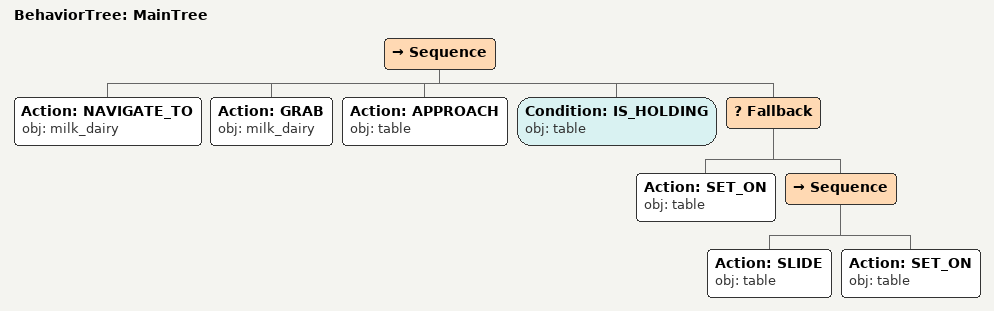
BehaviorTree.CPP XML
<root main_tree_to_execute="MainTree">
  <BehaviorTree ID="MainTree">
    <Sequence>
      <!-- Navigate to milk_dairy -->
      <Action ID="NAVIGATE_TO" obj="milk_dairy" />
      <!-- Grab milk_dairy -->
      <Action ID="GRAB" obj="milk_dairy" />
      <!-- Approach table -->
      <Action ID="APPROACH" obj="table" />
      <!-- Check table is holding before PLACE_ON_TOP -->
      <Condition ID="IS_HOLDING" obj="table" />
      <!-- Fallback: if PLACE_ON_TOP table fails, try alternative to reposition -->
      <Fallback>
        <!-- Place on table -->
        <Action ID="SET_ON" obj="table" />
        <Sequence>
          <!-- Push table forward toward front edge of table -->
          <Action ID="SLIDE" obj="table" />
          <!-- Place on table -->
          <Action ID="SET_ON" obj="table" />
        </Sequence>
      </Fallback>
    </Sequence>
  </BehaviorTree>
</root>
